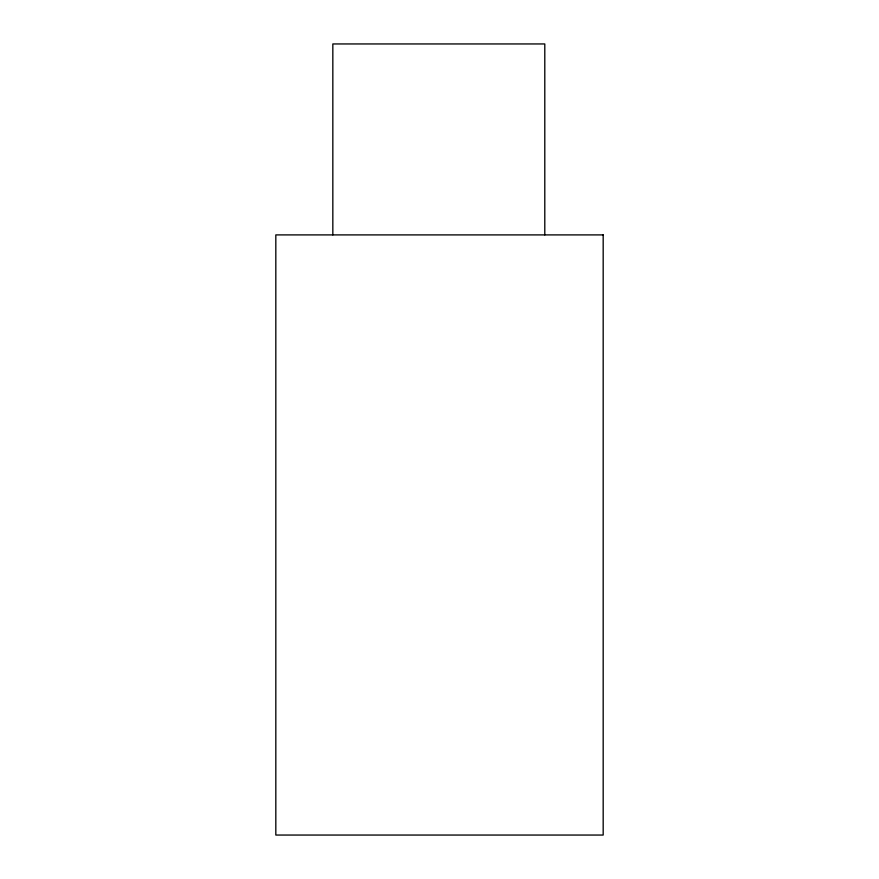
<?xml version="1.0" encoding="UTF-8"?>
<svg xmlns="http://www.w3.org/2000/svg" width="879" height="879" viewBox="0 0 879 879"><rect width="100%" height="100%" fill="white"/><g stroke="black" fill="none" stroke-linecap="round" stroke-linejoin="round"><path stroke-width="1.32" d="M544.793 234.902L544.793 43.95L332.833 43.95L332.833 234.902M603.181 234.902L275.819 234.902L275.819 835.05L603.181 835.05L603.181 234.902"/></g></svg>
